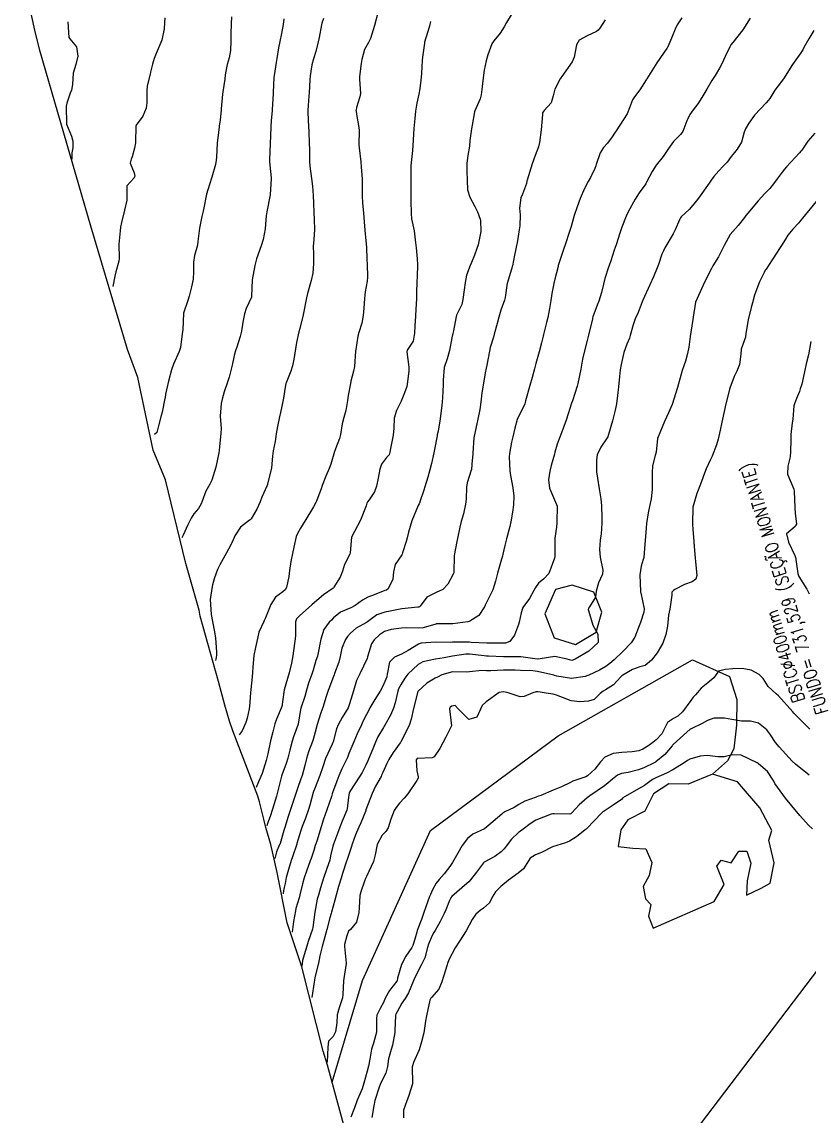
# Model space of a CAD drawing. Header units: metres. Extents: x 298520 to 308411, y 7433745 to 7450750.
# Drawn here: x 298702.6 to 298795, y 7449968.8 to 7450097.1 of the extents above; entities that cross this region are included whole.
import ezdxf

# ---------------------------------------------------------------- set-up
doc = ezdxf.new("R2010")
doc.units = ezdxf.units.M
doc.header["$LTSCALE"] = 10
doc.linetypes.add('CONTINUO', pattern=[0])
for name, color, linetype in [('Area', 45, 'Continuous'), ('Curvas de Nivel 1m', 11, 'Continuous'), ('Curvas de Nivel 5m', 15, 'Continuous'), ('Edificações', 30, 'Continuous'), ('Hidrografia', 140, 'Continuous'), ('TEXTO', 45, 'Continuous')]:
    doc.layers.add(name, color=color, linetype=linetype)
doc.styles.add('ROMANS', font='romans', dxfattribs={"height": 0.2})

msp = doc.modelspace()

# ---------------------------------------------------------------- linework, layer by layer
at = {"layer": 'Area'}
msp.add_polyline3d([(298741.36, 7449964.16, 741.36), (298738.46, 7449974.77, 744.18), (298737.98, 7449976.43, 743.93), (298735.47, 7449986.3, 752.87), (298733.75, 7449991.47, 745.66), (298732.56, 7449997.35, 746.91), (298731.82, 7450000.64, 747.77), (298731.23, 7450002.63, 748.48), (298731, 7450003.61, 748.59), (298730.5, 7450005.63, 749.26), (298730.31, 7450006.33, 749.5), (298727.36, 7450013.98, 751.45), (298726.99, 7450015.12, 751.63), (298726.44, 7450016.98, 751.86), (298725.68, 7450019.75, 752.06), (298723.52, 7450027.41, 752.6), (298723.42, 7450028.1, 752.69), (298721.84, 7450033.57, 759.98), (298719.46, 7450043.38, 754.23), (298718.02, 7450046.87, 754.57), (298716.23, 7450055.37, 755.05), (298715.02, 7450058.65, 755.29), (298710.71, 7450073.13, 755.97), (298704.74, 7450093.72, 757.17), (298704.15, 7450096.1, 756.96), (298702.63, 7450103.1, 757.17)], dxfattribs=at)
at = {"layer": 'Curvas de Nivel 1m', "flags": 128}
for points, elevation in [([(298719.4, 7450097.55), (298719.37, 7450096.94), (298719.32, 7450096.26), (298719.04, 7450094.94), (298718.36, 7450093.35), (298718.21, 7450092.96), (298718.16, 7450092.76), (298717.95, 7450092.11), (298717.71, 7450091.18), (298717.66, 7450090.96), (298717.31, 7450089.57), (298717.27, 7450088.97), (298717.29, 7450087.57), (298717.22, 7450086.97), (298716.82, 7450086.02), (298716.03, 7450084.98), (298715.98, 7450084.86), (298715.95, 7450082.98), (298715.94, 7450082.88), (298715.83, 7450082.27), (298715.55, 7450081.25), (298715.43, 7450080.99), (298715.34, 7450080.52), (298715.8, 7450079.39), (298715.86, 7450078.98), (298715.85, 7450078.92), (298715.79, 7450078.8), (298714.92, 7450077.85), (298714.94, 7450076.99), (298714.95, 7450076.19), (298714.67, 7450075), (298714.3, 7450073.57), (298714.21, 7450073), (298714.16, 7450072.56), (298714.01, 7450071.01), (298714.02, 7450069.35), (298713.98, 7450069.01), (298713.66, 7450067.77), (298713.53, 7450067.26), (298713.29, 7450066.05)], 756), ([(298733.36, 7450097.43), (298733.27, 7450096.78), (298733.08, 7450095.7), (298732.88, 7450094.78), (298732.72, 7450094.03), (298732.51, 7450092.78), (298732.44, 7450092.3), (298732.21, 7450090.79), (298732.18, 7450090.54), (298732.08, 7450088.79), (298732.08, 7450088.62), (298731.97, 7450086.79), (298731.97, 7450086.7), (298731.87, 7450085.46), (298731.82, 7450084.79), (298731.81, 7450084.74), (298731.76, 7450082.79), (298731.67, 7450080.94), (298731.66, 7450080.79), (298731.67, 7450080.65), (298731.8, 7450079.54), (298731.87, 7450078.79), (298731.88, 7450078.7), (298731.76, 7450076.79), (298731.34, 7450074.8), (298731.27, 7450074.33), (298731.16, 7450072.8), (298730.94, 7450071.57), (298730.69, 7450070.81), (298730.16, 7450069.29), (298730.02, 7450068.81), (298729.96, 7450068.53), (298729.64, 7450066.82), (298729.56, 7450064.89), (298729.54, 7450064.82), (298728.95, 7450063.49), (298728.74, 7450062.83), (298728.55, 7450061.87), (298728.37, 7450060.83), (298728.21, 7450060.19), (298727.78, 7450058.84), (298727.72, 7450058.67), (298727.54, 7450057.97), (298727.27, 7450056.84), (298726.93, 7450055.43), (298726.76, 7450054.85), (298726.36, 7450053.72), (298726.1, 7450052.86), (298725.99, 7450052.35), (298725.89, 7450050.86), (298725.98, 7450049.4), (298725.97, 7450048.86), (298725.82, 7450047.26), (298725.78, 7450046.86), (298725.73, 7450046.54), (298725.38, 7450044.87), (298724.9, 7450043.34), (298724.67, 7450042.88), (298724.19, 7450042.05), (298723.79, 7450040.89), (298723.67, 7450040.56), (298723.33, 7450040.05), (298722.81, 7450039.41), (298722.48, 7450038.9), (298722.08, 7450038.13), (298721.55, 7450036.91), (298721.45, 7450036.74), (298721.41, 7450036.67), (298721.39, 7450036.59)], 754), ([(298738.01, 7450097.46), (298737.81, 7450096.91), (298737.77, 7450096.72), (298737.5, 7450095.22), (298737.39, 7450094.73), (298737.09, 7450093.6), (298736.83, 7450092.73), (298736.65, 7450092.03), (298736.43, 7450090.73), (298736.39, 7450090.27), (298736.31, 7450088.74), (298736.3, 7450088.35), (298736.16, 7450086.74), (298736.15, 7450086.47), (298736.26, 7450084.74), (298736.28, 7450084.31), (298736.33, 7450082.74), (298736.34, 7450082.23), (298736.34, 7450080.73), (298736.4, 7450080.14), (298736.61, 7450078.73), (298736.71, 7450077.8), (298736.78, 7450076.73), (298736.83, 7450075.81), (298736.86, 7450074.73), (298736.9, 7450073.89), (298736.96, 7450072.73), (298736.88, 7450071.56), (298736.8, 7450070.73), (298736.82, 7450069.87), (298736.84, 7450068.73), (298736.76, 7450067.63), (298736.56, 7450066.74), (298736.13, 7450065.24), (298736.02, 7450064.74), (298735.6, 7450062.75), (298735.21, 7450061.12), (298735.12, 7450060.75), (298734.83, 7450059.48), (298734.71, 7450058.76), (298734.58, 7450057.72), (298734.36, 7450056.76), (298734.16, 7450056.13), (298733.61, 7450054.77), (298733.58, 7450054.69), (298733.5, 7450054.24), (298733.31, 7450052.95), (298733.27, 7450052.77), (298732.97, 7450051.27), (298732.86, 7450050.78), (298732.59, 7450049.63), (298732.45, 7450048.78), (298732.33, 7450047.87), (298732.08, 7450046.78), (298732.01, 7450046.17), (298731.92, 7450044.78), (298731.45, 7450042.89), (298731.42, 7450042.8), (298731.41, 7450042.75), (298731.36, 7450042.64), (298730.78, 7450041.36), (298730.56, 7450040.81), (298730.17, 7450039.97), (298729.52, 7450038.82), (298729.41, 7450038.72), (298729.31, 7450038.65), (298728.28, 7450037.86), (298727.6, 7450036.84), (298727.51, 7450036.62), (298727.28, 7450036.09), (298726.85, 7450035.26), (298726.62, 7450034.85), (298725.83, 7450033.44), (298725.57, 7450032.87), (298725.23, 7450031.9), (298725, 7450031.09), (298724.94, 7450030.87), (298724.71, 7450029.37), (298724.81, 7450027.62), (298725.16, 7450025.77), (298725.32, 7450024.87), (298725.45, 7450023.19), (298725.44, 7450022.87), (298725.41, 7450022.57), (298725.37, 7450022.37), (298725.32, 7450022.23)], 753), ([(298744.4, 7450098.27), (298744, 7450096.65), (298743.51, 7450095.13), (298743.27, 7450094.66), (298742.81, 7450093.82), (298742.48, 7450092.66), (298742.41, 7450092.2), (298742.23, 7450090.67), (298742.23, 7450090.36), (298742.33, 7450088.67), (298742.28, 7450088.29), (298741.89, 7450087.02), (298741.82, 7450086.74), (298741.81, 7450086.67), (298741.82, 7450086.61), (298741.88, 7450086.26), (298742.15, 7450084.67), (298742.18, 7450084.34), (298742.15, 7450082.67), (298742.17, 7450082.32), (298742.36, 7450080.66), (298742.43, 7450080.05), (298742.53, 7450078.66), (298742.55, 7450077.89), (298742.52, 7450076.66), (298742.56, 7450075.86), (298742.68, 7450074.66), (298742.76, 7450073.64), (298742.84, 7450072.66), (298742.97, 7450071.39), (298743.03, 7450070.66), (298743.1, 7450069.23), (298743.12, 7450068.66), (298743.15, 7450067.15), (298743.11, 7450066.66), (298742.88, 7450065.41), (298742.82, 7450064.66), (298742.74, 7450063.53), (298742.65, 7450062.66), (298742.51, 7450061.74), (298742.15, 7450060.66), (298742.01, 7450060.22), (298741.78, 7450058.67), (298741.76, 7450058.46), (298741.62, 7450056.68), (298741.52, 7450056.13), (298741.22, 7450054.97), (298741.16, 7450054.68), (298740.9, 7450053.27), (298740.81, 7450052.69), (298740.62, 7450051.53), (298740.4, 7450050.69), (298740.2, 7450049.94), (298740, 7450048.69), (298739.89, 7450048.23), (298739.42, 7450047.04), (298739.32, 7450046.8), (298739.28, 7450046.7), (298738.86, 7450045.24), (298738.66, 7450044.71), (298738.28, 7450043.81), (298737.85, 7450042.72), (298737.72, 7450042.35), (298737.34, 7450041.33), (298737.18, 7450040.88), (298737.11, 7450040.72), (298736.84, 7450040.24), (298735.91, 7450038.74), (298735.3, 7450037.71), (298734.95, 7450037.1), (298734.81, 7450036.75), (298734.53, 7450035.5), (298734.37, 7450034.76), (298734.18, 7450033.83), (298734.03, 7450032.76), (298733.93, 7450032.07), (298733.67, 7450030.77), (298733.5, 7450030.49), (298733.22, 7450030.26), (298732.37, 7450029.62), (298731.81, 7450028.79), (298731.18, 7450027.22), (298731.06, 7450026.92), (298731, 7450026.8), (298730.42, 7450025.54), (298730.25, 7450024.81), (298730.04, 7450023.72), (298729.85, 7450022.81), (298729.71, 7450021.42), (298729.67, 7450020.81), (298729.62, 7450020.29), (298729.48, 7450018.82), (298729.45, 7450018.44), (298729.34, 7450016.82), (298729.3, 7450016.56), (298729.04, 7450015.45), (298728.89, 7450014.96), (298728.45, 7450013.97), (298728.12, 7450013.5)], 752), ([(298771.04, 7450097.31), (298770.41, 7450096.34), (298770.23, 7450096.11), (298770, 7450095.94), (298768.91, 7450095.43), (298767.99, 7450094.94), (298767.68, 7450094.36), (298767.4, 7450092.93), (298767.18, 7450092.37), (298765.94, 7450090.65), (298765.83, 7450090.5), (298765.76, 7450090.39), (298765.13, 7450089.18), (298764.93, 7450088.4), (298764.71, 7450087.6), (298763.89, 7450086.67), (298763.76, 7450086.54), (298763.7, 7450086.41), (298763.67, 7450086.2), (298763.52, 7450084.42), (298763.33, 7450082.93), (298763.2, 7450082.42), (298762.82, 7450081.42), (298762.48, 7450080.43), (298761.89, 7450078.53), (298761.86, 7450078.44), (298761.85, 7450078.38), (298761.79, 7450078.11), (298761.35, 7450076.86), (298761.13, 7450076.45), (298760.97, 7450075.23), (298761.08, 7450074.45), (298761.02, 7450073.15), (298760.91, 7450072.45), (298760.74, 7450071.41), (298760.55, 7450070.45), (298760.41, 7450069.73), (298760.15, 7450068.46), (298760.05, 7450068.08), (298759.65, 7450066.8), (298759.57, 7450066.53), (298759.55, 7450066.46), (298759.32, 7450064.77), (298759.24, 7450064.46), (298758.81, 7450063.27), (298758.57, 7450062.47), (298758.37, 7450061.7), (298758.02, 7450060.48), (298757.92, 7450060.13), (298757.56, 7450058.91), (298757.46, 7450058.48), (298757.17, 7450056.85), (298757.09, 7450056.49), (298756.98, 7450055.95), (298756.71, 7450054.49), (298756.58, 7450053.58), (298756.47, 7450052.5), (298756.34, 7450051.63), (298756.11, 7450050.5), (298755.98, 7450049.97), (298755.67, 7450048.51), (298755.64, 7450048.3), (298755.5, 7450046.51), (298755.5, 7450046.43), (298755.39, 7450045.23), (298755.34, 7450044.56), (298755.33, 7450044.51), (298754.84, 7450043.04), (298754.77, 7450042.52), (298754.74, 7450041.12), (298754.67, 7450040.52), (298754.42, 7450039.42), (298754.15, 7450038.52), (298753.97, 7450037.86), (298753.71, 7450036.53), (298753.63, 7450036.18), (298753.33, 7450034.53), (298753.32, 7450034.47), (298753.29, 7450032.53), (298753.28, 7450032.49), (298753.24, 7450032.4), (298752.59, 7450031.17), (298752, 7450030.55), (298751.21, 7450030.18), (298750.13, 7450029.64), (298749.35, 7450028.58), (298749.27, 7450028.5), (298749.19, 7450028.48), (298749.08, 7450028.47), (298747.19, 7450028.28), (298745.8, 7450028.01), (298745.19, 7450027.89), (298744.26, 7450027.56), (298743.17, 7450026.74), (298743.05, 7450026.65), (298741.84, 7450026), (298741.15, 7450025.4), (298740.81, 7450025.02), (298740.58, 7450024.69), (298740.15, 7450023.67), (298739.95, 7450022.69), (298739.78, 7450022.03), (298739.29, 7450020.7), (298739.25, 7450020.55), (298739.09, 7450020.14), (298738.69, 7450019.09), (298738.55, 7450018.71), (298738.33, 7450017.98), (298737.94, 7450016.72), (298737.69, 7450016.07), (298737.25, 7450014.73), (298737.01, 7450013.82), (298736.8, 7450012.94), (298736.73, 7450012.73), (298736.23, 7450011.49), (298736.02, 7450010.74), (298735.82, 7450009.89), (298735.48, 7450008.74), (298735.35, 7450008.35), (298734.94, 7450007.2), (298734.82, 7450006.87), (298734.78, 7450006.75), (298734.34, 7450005.33), (298734.15, 7450004.76), (298733.83, 7450003.83), (298733.5, 7450002.76), (298733.36, 7450002.28), (298732.92, 7450000.77), (298732.91, 7450000.72), (298732.86, 7450000.63), (298732.5, 7449999.8), (298732.28, 7449999)], 749), ([(298780.02, 7450097.53), (298779.49, 7450096.74), (298779.24, 7450096.23), (298778.88, 7450095.34), (298778.42, 7450094.24), (298778.26, 7450093.95), (298777.97, 7450093.51), (298777.45, 7450092.76), (298777.1, 7450092.25), (298775.93, 7450090.4), (298775.89, 7450090.32), (298775.86, 7450090.27), (298775.1, 7450089.1), (298774.46, 7450088.28), (298774.25, 7450087.94), (298773.89, 7450086.98), (298773.6, 7450086.29), (298773.2, 7450085.63), (298772.31, 7450084.31), (298772.14, 7450084.04), (298771.85, 7450083.59), (298771.3, 7450082.86), (298770.84, 7450082.33), (298770.44, 7450081.72), (298769.99, 7450080.34), (298769.95, 7450080.2), (298769.81, 7450079.87), (298769.31, 7450078.83), (298769.05, 7450078.35), (298768.61, 7450077.52), (298768.12, 7450076.36), (298767.75, 7450075.39), (298767.4, 7450074.37), (298767.03, 7450073.07), (298766.81, 7450072.37), (298766.39, 7450071.07), (298766.15, 7450070.38), (298765.68, 7450068.97), (298765.54, 7450068.52), (298765.51, 7450068.39), (298765.13, 7450066.91), (298765.01, 7450066.4), (298764.79, 7450065.24), (298764.66, 7450064.4), (298764.52, 7450063.49), (298764.3, 7450062.4), (298764.15, 7450061.85), (298763.79, 7450060.41), (298763.75, 7450060.23), (298763.56, 7450059.46), (298763.29, 7450058.41), (298762.91, 7450057.04), (298762.75, 7450056.42), (298762.48, 7450055.39), (298762.18, 7450054.43), (298761.71, 7450052.66), (298761.66, 7450052.44), (298761.62, 7450052.3), (298761.48, 7450052.01), (298760.94, 7450050.97), (298760.72, 7450050.45), (298760.44, 7450049.46), (298760.19, 7450048.45), (298760.06, 7450047.81), (298759.81, 7450046.46), (298759.78, 7450046.07), (298759.87, 7450044.46), (298759.95, 7450043.88), (298760.2, 7450042.45), (298760.32, 7450041.48), (298760.3, 7450040.45), (298760.17, 7450039.61), (298759.97, 7450038.45), (298759.86, 7450037.91), (298759.48, 7450036.46), (298759.44, 7450036.31), (298759.28, 7450035.69), (298759.04, 7450034.69), (298759, 7450034.46), (298758.89, 7450034.1), (298758.39, 7450032.47), (298758.19, 7450031.52), (298757.86, 7450030.48), (298757.2, 7450029.18), (298756.98, 7450028.71), (298756.9, 7450028.49), (298756.21, 7450027.47), (298755.18, 7450026.81), (298754.94, 7450026.75), (298753.17, 7450026.53), (298751.23, 7450026.5), (298751.17, 7450026.49), (298749.68, 7450026.06), (298749.16, 7450026.02), (298747.72, 7450026.05), (298747.16, 7450026), (298745.93, 7450025.85), (298745.16, 7450025.63), (298744.57, 7450025.21), (298743.95, 7450024.64), (298743.63, 7450024.15), (298743.18, 7450022.65), (298743.17, 7450022.6), (298743.12, 7450022.45), (298742.25, 7450020.66), (298741.89, 7450019.87), (298741.51, 7450018.67), (298741.06, 7450017.14), (298740.94, 7450016.8), (298740.88, 7450016.68), (298740.2, 7450015.53), (298739.72, 7450014.69), (298739.52, 7450014.19), (298739.13, 7450012.7), (298739.1, 7450012.6), (298739, 7450012.39), (298738.25, 7450010.71), (298737.92, 7450009.76), (298737.59, 7450008.72), (298736.94, 7450007.13), (298736.82, 7450006.85), (298736.78, 7450006.73), (298736.4, 7450005.26), (298736.24, 7450004.74), (298735.89, 7450003.75), (298735.5, 7450002.74), (298735.34, 7450002.28), (298734.89, 7450000.75), (298734.88, 7450000.73), (298734.86, 7450000.67), (298734.38, 7449999.22), (298734.21, 7449998.76), (298733.88, 7449997.71), (298733.64, 7449996.76), (298733.49, 7449996.08), (298733.37, 7449995.61), (298733.3, 7449995.24), (298733.26, 7449994.88)], 748), ([(298788.02, 7450097.49), (298787.16, 7450096.13), (298785.99, 7450094.66), (298785.77, 7450094.37), (298785.65, 7450094.15), (298785.12, 7450093), (298784.72, 7450092.16), (298784.46, 7450091.65), (298783.94, 7450090.79), (298783.55, 7450090.18), (298782.94, 7450089.17), (298782.37, 7450088.19), (298781.9, 7450087.47), (298781.34, 7450086.75), (298780.98, 7450086.21), (298780.61, 7450085.47), (298780.13, 7450084.22), (298780.03, 7450084.05), (298779.86, 7450083.88), (298779.04, 7450083.04), (298778.47, 7450082.23), (298777.82, 7450081.29), (298777.02, 7450080.26), (298776.53, 7450079.54), (298775.89, 7450078.27), (298775.86, 7450078.2), (298775.79, 7450078.08), (298775.03, 7450077.03), (298774.57, 7450076.28), (298773.75, 7450074.79), (298773.5, 7450074.29), (298773, 7450073.02), (298772.76, 7450072.3), (298772.31, 7450070.92), (298772.09, 7450070.31), (298771.68, 7450069.08), (298771.49, 7450068.5), (298771.43, 7450068.32), (298770.98, 7450067), (298770.82, 7450066.33), (298770.61, 7450065.36), (298770.28, 7450064.33), (298770.1, 7450063.85), (298769.59, 7450062.48), (298769.55, 7450062.34), (298769.53, 7450062.28), (298769.09, 7450060.35), (298768.93, 7450059.72), (298768.56, 7450058.35), (298768.38, 7450057.52), (298768.19, 7450056.36), (298767.84, 7450054.7), (298767.76, 7450054.37), (298767.49, 7450053.5), (298767.2, 7450052.66), (298767.1, 7450052.37), (298766.7, 7450051.14), (298766.45, 7450050.38), (298766.18, 7450049.65), (298765.7, 7450048.39), (298765.63, 7450048.19), (298765.42, 7450047.57), (298765.15, 7450046.65), (298765.08, 7450046.39), (298764.71, 7450045.07), (298764.53, 7450044.4), (298764.38, 7450043.39), (298764.52, 7450042.4), (298765.33, 7450040.49), (298765.38, 7450040.39), (298765.39, 7450040.33), (298765.37, 7450038.39), (298765.36, 7450038.34), (298765.31, 7450037.86), (298765.14, 7450036.54), (298765.13, 7450036.39), (298765.13, 7450034.52), (298765.12, 7450034.39), (298765.08, 7450034.21), (298764.44, 7450032.4), (298763.85, 7450031.8), (298763.23, 7450031.27), (298762.85, 7450030.79), (298762.67, 7450030.43), (298762.16, 7450029.47), (298761.38, 7450028.44), (298761.32, 7450028.32), (298761.19, 7450027.79), (298760.93, 7450026.69), (298760.86, 7450026.44), (298760.42, 7450025.18), (298759.85, 7450024.45), (298759.35, 7450024.25), (298759.14, 7450024.23), (298758.9, 7450024.23), (298757.14, 7450024.24), (298755.31, 7450024.34), (298755.14, 7450024.35), (298753.31, 7450024.36), (298753.14, 7450024.35), (298752.95, 7450024.34), (298751.14, 7450024.38), (298749.46, 7450024.26), (298749.14, 7450024.14), (298747.92, 7450023.38), (298747.13, 7450022.94), (298746.89, 7450022.84), (298746.32, 7450022.62), (298745.73, 7450022.01), (298745.48, 7450020.63), (298745.41, 7450020.31), (298745.09, 7450019.49), (298744.81, 7450018.9), (298744.64, 7450018.63), (298744.04, 7450017.66), (298743.45, 7450016.65), (298743.3, 7450016.4), (298743.04, 7450015.9), (298742.63, 7450015.05), (298742.44, 7450014.66), (298741.94, 7450013.6), (298741.54, 7450012.67), (298740.99, 7450011.33), (298740.8, 7450010.86), (298740.72, 7450010.68), (298740.14, 7450009.52), (298739.8, 7450008.69), (298739.56, 7450008.08), (298739.06, 7450006.7), (298739.03, 7450006.6), (298738.93, 7450006.29), (298738.39, 7450004.71), (298738.01, 7450003.6), (298737.71, 7450002.72), (298737.2, 7450001.05), (298737.1, 7450000.73), (298737.04, 7450000.54), (298736.85, 7449999.94), (298736.55, 7449999.02), (298736.45, 7449998.73), (298736.02, 7449997.54), (298735.73, 7449996.74), (298735.53, 7449996.02), (298735.23, 7449994.75), (298735.14, 7449994.39), (298734.77, 7449993.14), (298734.7, 7449992.88), (298734.47, 7449991.61), (298734.33, 7449990.37)], 747), ([(298708, 7450097.08), (298708.15, 7450095.24), (298708.24, 7450095.08), (298709.04, 7450094.13), (298709.2, 7450093.06), (298708.94, 7450092.07), (298708.65, 7450091.07), (298708.57, 7450089.72), (298708.43, 7450089.07), (298708.28, 7450088.71), (298707.89, 7450087.53), (298707.83, 7450087.18), (298707.86, 7450085.08), (298708.46, 7450083.68), (298708.62, 7450083.07), (298708.61, 7450082.29), (298708.5, 7450081.73), (298708.5, 7450080.99)], 757), ([(298750.54, 7450097.11), (298750.42, 7450096.57), (298749.99, 7450095.2), (298749.85, 7450094.71), (298749.83, 7450094.58), (298749.6, 7450092.95), (298749.56, 7450092.58), (298749.5, 7450091.02), (298749.47, 7450090.58), (298749.28, 7450089.22), (298749.18, 7450088.59), (298748.96, 7450087.53), (298748.78, 7450086.59), (298748.7, 7450085.76), (298748.61, 7450084.59), (298748.54, 7450083.91), (298748.47, 7450082.59), (298748.43, 7450081.99), (298748.27, 7450080.6), (298748.23, 7450080.17), (298748.24, 7450078.6), (298748.24, 7450078.14), (298748.26, 7450076.6), (298748.26, 7450076.09), (298748.27, 7450074.59), (298748.34, 7450073.99), (298748.62, 7450072.59), (298748.77, 7450071.53), (298748.86, 7450070.59), (298748.98, 7450069.29), (298749.02, 7450068.59), (298749, 7450067.24), (298748.96, 7450066.59), (298748.92, 7450065.3), (298748.9, 7450064.59), (298748.82, 7450063.38), (298748.78, 7450062.59), (298748.71, 7450061.46), (298748.66, 7450060.59), (298748.5, 7450059.66), (298747.8, 7450058.6), (298747.76, 7450058.39), (298747.99, 7450056.6), (298748, 7450056.12), (298747.83, 7450054.6), (298747.77, 7450054.33), (298747.49, 7450053.59), (298747.11, 7450052.61), (298746.57, 7450051.51), (298746.27, 7450050.62), (298746.26, 7450049.44), (298746.19, 7450048.62), (298745.86, 7450047.07), (298745.79, 7450046.62), (298745.69, 7450046.34), (298745.4, 7450045.99), (298744.81, 7450045.22), (298744.59, 7450044.64), (298744.41, 7450043.6), (298744.23, 7450042.64), (298744, 7450042), (298743.34, 7450041.06), (298743.17, 7450040.82), (298743.1, 7450040.65), (298743, 7450040.33), (298742.35, 7450038.66), (298741.29, 7450036.68), (298741.13, 7450034.82), (298741.08, 7450034.68), (298740.47, 7450033.47), (298740.22, 7450032.69), (298739.94, 7450031.99), (298739.22, 7450030.8), (298739.19, 7450030.74), (298739.14, 7450030.7), (298738, 7450029.92), (298737.2, 7450029.25), (298736.93, 7450029), (298736.64, 7450028.73), (298735.18, 7450027.45), (298734.83, 7450027.1), (298734.71, 7450026.75), (298734.72, 7450025.19), (298734.69, 7450024.75), (298734.61, 7450024.22), (298734.39, 7450022.76), (298734.25, 7450021.89), (298733.97, 7450020.76), (298733.77, 7450020.09), (298733.39, 7450018.77), (298733.34, 7450018.5), (298733.1, 7450016.77), (298733.09, 7450016.73), (298733.05, 7450016.63), (298732.48, 7450015.33), (298732.31, 7450014.78), (298732.07, 7450013.84), (298731.8, 7450012.79), (298731.47, 7450011.27), (298731.35, 7450010.79), (298731.27, 7450010.51), (298730.96, 7450009.46), (298730.79, 7450008.97), (298730.36, 7450007.98), (298730.09, 7450007.34)], 751), ([(298795.5, 7450096.04), (298794.93, 7450095.09), (298794.35, 7450094.05), (298794.21, 7450093.81), (298793.97, 7450093.46), (298793, 7450092.06), (298791.94, 7450090.38), (298791.81, 7450090.2), (298791.71, 7450090.08), (298790.93, 7450089.08), (298790.35, 7450088.1), (298790.15, 7450087.85), (298789.9, 7450087.6), (298788.56, 7450086.12), (298787.87, 7450085.19), (298787.48, 7450084.52), (298787.35, 7450084.14), (298787.01, 7450082.97), (298786.52, 7450082.14), (298786.21, 7450081.77), (298785.82, 7450081.28), (298785.33, 7450080.64), (298784.87, 7450080.16), (298784.35, 7450079.62), (298783.79, 7450078.93), (298783.47, 7450078.5), (298783.22, 7450078.18), (298781.98, 7450076.41), (298781.83, 7450076.2), (298781.76, 7450076.11), (298780.87, 7450075.09), (298779.94, 7450074.22), (298779.85, 7450074.11), (298779.74, 7450073.88), (298779.23, 7450072.71), (298778.99, 7450072.23), (298778.04, 7450070.58), (298777.86, 7450070.25), (298777.69, 7450069.85), (298777.28, 7450068.65), (298777.14, 7450068.26), (298776.72, 7450067.2), (298776.28, 7450066.26), (298776.08, 7450065.83), (298775.63, 7450064.88), (298775.45, 7450064.45), (298775.39, 7450064.27), (298774.89, 7450062.99), (298774.57, 7450062.28), (298774.3, 7450061.57), (298773.97, 7450060.29), (298773.87, 7450059.99), (298773.56, 7450059.3), (298773.21, 7450058.3), (298772.91, 7450056.92), (298772.81, 7450056.3), (298772.71, 7450055.5), (298772.58, 7450054.3), (298772.47, 7450053.28), (298772.35, 7450052.31), (298772.21, 7450051.57), (298771.88, 7450050.31), (298771.44, 7450048.72), (298771.34, 7450048.42), (298771.28, 7450048.32), (298770.53, 7450047.22), (298770.1, 7450046.33), (298770, 7450045.73), (298770.03, 7450044.33), (298770.12, 7450043.59), (298770.33, 7450042.33), (298770.52, 7450041.15), (298770.61, 7450040.33), (298770.65, 7450038.99), (298770.64, 7450038.33), (298770.55, 7450037.08), (298770.45, 7450036.33), (298770.37, 7450035.23), (298770.46, 7450034.33), (298770.75, 7450032.82), (298770.71, 7450032.33), (298770.24, 7450031.32), (298769.99, 7450030.33), (298769.91, 7450029.63), (298769.19, 7450028.51), (298769.06, 7450028.34), (298769.05, 7450028.2), (298769.19, 7450027.7), (298769.6, 7450026.34), (298770.17, 7450025.32), (298770.21, 7450024.33), (298769.13, 7450023.29), (298767.53, 7450022.36), (298767.25, 7450022.24), (298767.12, 7450022.23), (298766.58, 7450022.38), (298765.13, 7450022.68), (298763.41, 7450022.42), (298763.17, 7450022.37), (298763.12, 7450022.37), (298762.79, 7450022.42), (298761.13, 7450022.65), (298760.91, 7450022.66), (298759.12, 7450022.66), (298757.37, 7450022.74), (298757.13, 7450022.74), (298756.85, 7450022.77), (298755.13, 7450022.96), (298754.69, 7450022.95), (298753.12, 7450022.72), (298752.14, 7450022.54), (298751.12, 7450022.37), (298749.65, 7450022.05), (298749.11, 7450021.76), (298747.9, 7450020.6), (298747.54, 7450020.16), (298747.09, 7450019.44), (298746.81, 7450018.88), (298746.72, 7450018.61), (298746.41, 7450017.27), (298746.21, 7450016.62), (298745.86, 7450015.8), (298745.2, 7450014.63), (298745.13, 7450014.52), (298745.02, 7450014.35), (298744.38, 7450013.27), (298744.09, 7450012.64), (298743.77, 7450011.86), (298743.28, 7450010.65), (298743.19, 7450010.44), (298742.97, 7450009.96), (298742.53, 7450009.09), (298742.28, 7450008.66), (298741.09, 7450006.84), (298741.02, 7450006.68), (298740.93, 7450006.2), (298740.76, 7450004.84), (298740.72, 7450004.68), (298740.2, 7450003.38), (298739.93, 7450002.69), (298739.63, 7450001.93), (298739.17, 7450000.7), (298739.1, 7450000.46), (298738.84, 7449999.3), (298738.73, 7449998.81), (298738.7, 7449998.7), (298738.63, 7449998.5), (298738.02, 7449996.71), (298737.66, 7449995.58), (298737.4, 7449994.72), (298737.27, 7449994.23), (298737, 7449992.73), (298736.74, 7449990.91), (298736.72, 7449990.75), (298736.72, 7449990.73), (298736.2, 7449989.26), (298736.04, 7449988.74), (298735.72, 7449987.73), (298735.55, 7449987.04), (298735.46, 7449986.4)], 746), ([(298795.76, 7450076.03), (298794.18, 7450074.05), (298793.99, 7450073.81), (298793.73, 7450073.52), (298793.03, 7450072.76), (298792.47, 7450072.07), (298792.17, 7450071.62), (298791.7, 7450070.85), (298791.41, 7450070.37), (298791.22, 7450070.08), (298790.62, 7450069.16), (298789.9, 7450068.1), (298789.81, 7450067.96), (298789.67, 7450067.68), (298789.15, 7450066.61), (298788.93, 7450066.11), (298788.56, 7450065.04), (298788.3, 7450064.12), (298788.15, 7450063.58), (298787.8, 7450062.13), (298787.58, 7450060.78), (298787.5, 7450060.2), (298787.48, 7450060.13), (298787, 7450058.69), (298786.93, 7450058.14), (298786.78, 7450056.9), (298786.47, 7450056.14), (298786.15, 7450055.51), (298785.65, 7450054.15), (298785.62, 7450054.03), (298785.49, 7450053.52), (298785.16, 7450052.15), (298785.06, 7450051.75), (298784.72, 7450050.16), (298784.51, 7450049.23), (298784.27, 7450048.17), (298784.11, 7450047.49), (298783.59, 7450046.18), (298783.4, 7450045.79), (298782.89, 7450044.69), (298782.7, 7450044.19), (298782.35, 7450043.21), (298781.93, 7450042.19), (298781.77, 7450041.78), (298781.33, 7450040.2), (298781.26, 7450038.26), (298781.26, 7450038.2), (298781.3, 7450037.58), (298781.43, 7450036.2), (298781.45, 7450036.03), (298781.59, 7450034.2), (298781.63, 7450033.83), (298781.8, 7450032.19), (298781.68, 7450031.75), (298781.23, 7450031.43), (298780.32, 7450031.12), (298779.22, 7450030.54), (298779.03, 7450030.41), (298778.87, 7450030.23), (298778.86, 7450029.87), (298778.61, 7450028.23), (298778.48, 7450027.53), (298778.33, 7450026.24), (298778.15, 7450025.25), (298777.8, 7450024.24), (298777.13, 7450023.12), (298776.48, 7450022.26), (298775.74, 7450021.64), (298775.11, 7450021.48), (298774.24, 7450021.15), (298773.1, 7450020.5), (298772.98, 7450020.42), (298772.87, 7450020.3), (298772.03, 7450019.36), (298771.08, 7450018.78), (298770.78, 7450018.62), (298770.44, 7450018.33), (298769.76, 7450017.64), (298769.06, 7450017.43), (298768.07, 7450017.37), (298767.06, 7450017.49), (298765.31, 7450018.15), (298765.07, 7450018.23), (298764.94, 7450018.26), (298764.13, 7450018.4), (298763.19, 7450018.53), (298763.07, 7450018.55), (298762.94, 7450018.55), (298762.55, 7450018.43), (298761.52, 7450017.99), (298761.07, 7450017.95), (298759.56, 7450018.46), (298759.07, 7450018.55), (298758.6, 7450018.47), (298757.06, 7450017.36), (298756.6, 7450016.95), (298756.41, 7450016.5), (298755.98, 7450015.56), (298755.03, 7450015.28), (298753.81, 7450016.53), (298753.46, 7450016.94), (298753.06, 7450016.88), (298752.85, 7450016.74), (298752.79, 7450016.54), (298753.02, 7450014.54), (298752.33, 7450013.22), (298751.99, 7450012.55), (298751.64, 7450011.91), (298750.99, 7450010.92), (298750.73, 7450010.82), (298748.98, 7450010.74), (298748.87, 7450010.58), (298748.96, 7450009.27), (298749.12, 7450008.58), (298749.11, 7450008.42), (298748.95, 7450008.16), (298747.9, 7450006.6), (298747.46, 7450006.07), (298746.92, 7450005.48), (298746.53, 7450004.99), (298746.29, 7450004.62), (298745.88, 7450003.63), (298745.6, 7450002.62), (298745.33, 7450002.18), (298744.87, 7450001.75), (298744.29, 7450000.64), (298744.06, 7449999.42), (298743.85, 7449998.64), (298743.04, 7449996.88), (298742.93, 7449996.66), (298742.81, 7449996.35), (298742.37, 7449995.09), (298742.27, 7449994.67), (298742.19, 7449993.24), (298742.16, 7449992.67), (298741.86, 7449991.56), (298741.17, 7449990.68), (298740.95, 7449990.47), (298740.73, 7449989.93), (298740.48, 7449988.91), (298740.46, 7449988.68), (298740.65, 7449986.72), (298740.65, 7449986.68), (298740.39, 7449984.96), (298740.35, 7449984.68), (298740.28, 7449983.06), (298740.23, 7449982.68), (298739.82, 7449981.5), (298739.59, 7449980.69), (298739.55, 7449979.76), (298739.4, 7449978.69), (298739.14, 7449978.15), (298738.59, 7449977.61), (298738.5, 7449976.91), (298738.44, 7449975.15)], 744), ([(298795.14, 7450059.61), (298794.87, 7450058.04), (298794.59, 7450056.99), (298794.41, 7450056.05), (298794.08, 7450054.62), (298793.9, 7450054.05), (298793.81, 7450053.75), (298793.49, 7450052.92), (298793.23, 7450052.31), (298793.17, 7450052.06), (298793.03, 7450050.49), (298792.98, 7450050.06), (298792.81, 7450048.7), (298792.79, 7450048.07), (298792.78, 7450046.7), (298792.72, 7450046.07), (298792.47, 7450044.99), (298792.42, 7450044.07), (298793.15, 7450042.28), (298793.21, 7450042.06), (298793.26, 7450040.13), (298793.26, 7450040.06), (298793.33, 7450039.48), (298793.46, 7450038.2), (298793.39, 7450038.06), (298793.36, 7450038.01), (298793.31, 7450037.91), (298792.29, 7450037.08), (298792.54, 7450036.07), (298793.27, 7450034.54), (298793.38, 7450034.18), (298793.4, 7450034.06), (298793.62, 7450032.43), (298793.76, 7450032.05), (298794.7, 7450030.56), (298794.97, 7450030.03)], 743), ([(298795.02, 7450014.17), (298793.17, 7450016.06), (298793.05, 7450016.19), (298791.38, 7450018.08), (298791.08, 7450018.31), (298790.16, 7450019.17), (298789.55, 7450020.1), (298789.1, 7450020.59), (298788.15, 7450021.08), (298787.11, 7450021.29), (298786, 7450021.25), (298785.11, 7450021.15), (298784.32, 7450020.95), (298783.76, 7450020.17), (298783.09, 7450019.59), (298782.29, 7450018.98), (298781.62, 7450018.19), (298781.36, 7450017.91), (298781.07, 7450017.53), (298780.12, 7450016.21), (298779.57, 7450015.7), (298779.04, 7450015.42), (298778.33, 7450014.94), (298777.98, 7450014.24), (298777.66, 7450013.6), (298777.01, 7450012.9), (298776.64, 7450012.62), (298776.14, 7450012.26), (298775.45, 7450011.81), (298774.99, 7450011.62), (298774.21, 7450011.5), (298772.99, 7450011.42), (298771.99, 7450011.31), (298770.99, 7450010.88), (298770.48, 7450010.33), (298769.83, 7450009.48), (298768.96, 7450008.68), (298768.75, 7450008.56), (298768.08, 7450008.36), (298767.26, 7450008.06), (298766.95, 7450007.91), (298765.91, 7450007.41), (298764.94, 7450007.03), (298763.49, 7450006.41), (298763.09, 7450006.26), (298762.93, 7450006.21), (298761.62, 7450005.74), (298760.92, 7450005.34), (298760.36, 7450005), (298759.28, 7450004.46), (298759.04, 7450004.32), (298758.9, 7450004.22), (298756.88, 7450002.49), (298755.52, 7450001.86), (298754.87, 7450001.35), (298754.25, 7450000.52), (298753.74, 7449999.64), (298753.14, 7449998.54), (298752.83, 7449998.06), (298752.15, 7449997.22), (298751.55, 7449996.55), (298751.23, 7449996.13), (298750.8, 7449995.34), (298750.55, 7449994.8), (298750.45, 7449994.56), (298749.99, 7449993.35), (298749.74, 7449992.57), (298749.49, 7449991.84), (298748.99, 7449990.58), (298748.93, 7449990.39), (298748.73, 7449989.56), (298748.49, 7449988.81), (298748.37, 7449988.59), (298747.67, 7449987.57), (298747.13, 7449986.6), (298746.68, 7449984.97), (298746.63, 7449984.66), (298746.6, 7449984.61), (298745.75, 7449983.53), (298745.25, 7449982.62), (298745.06, 7449982.21), (298744.63, 7449981.42), (298744.26, 7449980.64), (298744.23, 7449980.25), (298744.2, 7449978.64), (298743.86, 7449977.37), (298743.64, 7449976.64), (298743.42, 7449975.5), (298743.26, 7449974.65), (298743.12, 7449974.08), (298742.73, 7449972.66), (298742.52, 7449972), (298742.12, 7449971.05), (298741.96, 7449970.67), (298741.63, 7449969.8), (298741.19, 7449968.67)], 743), ([(298794.96, 7450008.79), (298793.37, 7450010.06), (298792.98, 7450010.42), (298791.45, 7450012.08), (298791.01, 7450012.62), (298790.43, 7450013.5), (298790, 7450014.1), (298789.03, 7450014.87), (298788.06, 7450015.1), (298787.04, 7450015.09), (298785.89, 7450015.29), (298785.04, 7450015.47), (298783.77, 7450015.44), (298783.04, 7450015.17), (298782.4, 7450014.82), (298781.1, 7450014.2), (298781.05, 7450014.17), (298781.02, 7450014.15), (298780.61, 7450013.8), (298779, 7450012.37), (298778.94, 7450012.3), (298778.9, 7450012.23), (298778.03, 7450011.19), (298776.97, 7450010.32), (298776.93, 7450010.3), (298776.84, 7450010.25), (298775.58, 7450009.65), (298774.96, 7450009.39), (298773.75, 7450009.08), (298772.96, 7450008.96), (298772.49, 7450008.78), (298771.91, 7450008.31), (298771.4, 7450007.86), (298770.94, 7450007.51), (298769.24, 7450006.35), (298769.06, 7450006.22), (298768.93, 7450006.12), (298768, 7450005.28), (298767.14, 7450004.37), (298767.02, 7450004.25), (298766.9, 7450004.19), (298765.04, 7450004.25), (298764.9, 7450004.24), (298764.69, 7450004.19), (298762.89, 7450003.5), (298762.25, 7450003.06), (298761.41, 7450002.43), (298761.1, 7450002.22), (298760.88, 7450002.04), (298760.05, 7450001.27), (298759.43, 7450000.45), (298759.19, 7450000.12), (298758.85, 7449999.78), (298758.09, 7449999.23), (298756.83, 7449998.56), (298756.79, 7449998.53), (298756.75, 7449998.49), (298755.93, 7449997.39), (298755.24, 7449996.51), (298755.04, 7449996.28), (298754.81, 7449996.08), (298753.07, 7449994.54), (298752.94, 7449994.39), (298752.79, 7449994.09), (298752.34, 7449992.97), (298752.16, 7449992.55), (298751.69, 7449991.62), (298751.08, 7449990.56), (298750.95, 7449990.35), (298750.73, 7449989.97), (298750.3, 7449988.98), (298750.2, 7449988.57), (298749.89, 7449987.38), (298749.5, 7449986.57), (298748.68, 7449984.99), (298748.53, 7449984.59), (298747.98, 7449983.27), (298747.57, 7449982.6), (298747.2, 7449982.04), (298746.63, 7449981.03), (298746.49, 7449980.75), (298746.45, 7449980.61), (298746.36, 7449978.86), (298746.35, 7449978.61), (298746.08, 7449977.11), (298745.94, 7449976.62), (298745.64, 7449975.54), (298745.5, 7449974.62), (298745.31, 7449973.85), (298744.7, 7449972.63), (298744.64, 7449972.51), (298744.52, 7449972.2), (298744.03, 7449970.64), (298743.89, 7449970.03), (298743.65, 7449968.64)], 742), ([(298795.34, 7450002.49), (298794.89, 7450002.93), (298793.85, 7450004.05), (298792.92, 7450005.17), (298792.2, 7450006.07), (298790.95, 7450007.79), (298790.85, 7450007.98), (298790.81, 7450008.08), (298790.08, 7450009.21), (298789.03, 7450010.11), (298788.97, 7450010.15), (298788.86, 7450010.22), (298786.99, 7450011.1), (298785.98, 7450011.14), (298784.98, 7450010.93), (298784.23, 7450010.91), (298782.99, 7450011.07), (298782.16, 7450011.01), (298780.98, 7450010.63), (298780.7, 7450010.48), (298780.29, 7450010.21), (298778.96, 7450009.38), (298778.21, 7450008.99), (298776.96, 7450008.46), (298776.81, 7450008.4), (298776.6, 7450008.25), (298775.65, 7450007.56), (298774.94, 7450007.18), (298773.38, 7450006.29), (298773.12, 7450006.1), (298772.93, 7450005.93), (298771.99, 7450005.24), (298770.91, 7450004.57), (298770.76, 7450004.47), (298770.59, 7450004.32), (298768.88, 7450002.54), (298768.79, 7450002.44), (298768.69, 7450002.35), (298767.69, 7450001.54), (298766.87, 7450001.02), (298766.4, 7450000.85), (298764.86, 7450000.39), (298763.55, 7449999.71), (298762.85, 7449999.44), (298762.24, 7449999.03), (298761.85, 7449998.43), (298761.46, 7449997.8), (298760.82, 7449997.27), (298759.68, 7449996.46), (298758.81, 7449995.74), (298758.17, 7449995.1), (298757.8, 7449994.48), (298757.46, 7449993.81), (298756.77, 7449993.17), (298756.36, 7449992.9), (298755.88, 7449992.5), (298755.42, 7449991.84), (298754.74, 7449990.51), (298753.94, 7449989.31), (298753.43, 7449988.53), (298752.7, 7449987.12), (298752.54, 7449986.7), (298752.49, 7449986.54), (298752.06, 7449985.16), (298751.87, 7449984.55), (298751.51, 7449983.7), (298750.65, 7449982.73), (298750.58, 7449982.63), (298750.55, 7449982.56), (298750.49, 7449982.41), (298750.07, 7449980.57), (298749.98, 7449979.93), (298749.76, 7449978.57), (298749.51, 7449977.5), (298749.21, 7449976.58), (298748.56, 7449975.1), (298748.43, 7449974.72), (298748.41, 7449974.59), (298748.44, 7449972.67), (298748.44, 7449972.59), (298747.98, 7449971.12), (298747.77, 7449970.6), (298747.4, 7449969.51), (298747.37, 7449968.6)], 741)]:
    msp.add_lwpolyline(points, dxfattribs=dict(at, elevation=elevation))
at = {"layer": 'Curvas de Nivel 5m', "flags": 128}
for points, elevation in [([(298727.2, 7450097.66), (298727.16, 7450096.85), (298727.15, 7450095.69), (298727.15, 7450094.85), (298727.09, 7450093.72), (298726.92, 7450092.85), (298726.72, 7450092.08), (298726.48, 7450090.85), (298726.41, 7450090.37), (298726.18, 7450088.86), (298726.16, 7450088.61), (298726.01, 7450086.86), (298726, 7450086.74), (298725.87, 7450085.57), (298725.78, 7450084.86), (298725.77, 7450084.77), (298725.52, 7450082.86), (298725.45, 7450081.23), (298725.42, 7450080.87), (298725.32, 7450080.37), (298724.92, 7450078.87), (298724.65, 7450078), (298724.27, 7450076.88), (298723.94, 7450075.08), (298723.9, 7450074.89), (298723.74, 7450074.26), (298723.45, 7450072.89), (298723.28, 7450071.31), (298723.21, 7450070.89), (298722.88, 7450069.7), (298722.77, 7450068.9), (298722.77, 7450067.79), (298722.7, 7450066.9), (298722.53, 7450066.01), (298722.24, 7450064.9), (298722.09, 7450064.43), (298721.6, 7450062.91), (298721.49, 7450060.99), (298721.49, 7450060.91), (298721.48, 7450060.82), (298721.22, 7450058.91), (298721.07, 7450058.44), (298720.41, 7450056.93), (298720.18, 7450056.28), (298719.81, 7450054.94), (298719.49, 7450053.43), (298719.42, 7450053.01), (298719.4, 7450052.94), (298719.07, 7450051.33), (298718.97, 7450050.94), (298718.66, 7450049.73), (298718.44, 7450048.93), (298718.17, 7450048.7)], 755), ([(298760.02, 7450097.9), (298759.48, 7450096.99), (298759.19, 7450096.47), (298758.72, 7450095.74), (298757.99, 7450094.83), (298757.76, 7450094.48), (298757.26, 7450093.2), (298757.08, 7450092.49), (298756.86, 7450091.41), (298756.71, 7450090.5), (298756.57, 7450089.15), (298756.49, 7450088.5), (298756.37, 7450088.04), (298755.89, 7450086.98), (298755.74, 7450086.66), (298755.69, 7450086.51), (298755.42, 7450084.96), (298755.35, 7450084.52), (298755.18, 7450083.18), (298755.12, 7450082.52), (298754.94, 7450081.4), (298754.81, 7450080.52), (298754.81, 7450079.52), (298754.83, 7450078.52), (298754.89, 7450077.4), (298755.17, 7450076.52), (298755.75, 7450075.42), (298756.06, 7450074.82), (298756.19, 7450074.5), (298756.4, 7450073.84), (298756.46, 7450072.5), (298756.14, 7450070.95), (298755.98, 7450070.51), (298755.69, 7450069.73), (298755.34, 7450068.85), (298755.19, 7450068.51), (298754.78, 7450067.4), (298754.61, 7450066.52), (298754.51, 7450065.65), (298754.36, 7450064.52), (298754.21, 7450063.93), (298753.6, 7450062.68), (298753.55, 7450062.53), (298753.24, 7450060.87), (298753.17, 7450060.54), (298753.06, 7450060.03), (298752.77, 7450058.54), (298752.5, 7450057.58), (298752.17, 7450056.55), (298752.04, 7450055.08), (298752.02, 7450054.55), (298751.94, 7450053), (298751.91, 7450052.55), (298751.87, 7450052.16), (298751.68, 7450050.56), (298751.44, 7450049.1), (298751.34, 7450048.65), (298751.32, 7450048.56), (298751.02, 7450046.96), (298750.94, 7450046.56), (298750.65, 7450045.31), (298750.47, 7450044.57), (298750.24, 7450043.7), (298749.9, 7450042.57), (298749.77, 7450042.17), (298749.34, 7450040.93), (298749.25, 7450040.67), (298749.21, 7450040.58), (298749.12, 7450040.37), (298748.36, 7450038.59), (298747.95, 7450037.25), (298747.81, 7450036.6), (298747.71, 7450036.18), (298747.27, 7450034.83), (298747.21, 7450034.67), (298747.17, 7450034.61), (298746.39, 7450033.48), (298746.22, 7450032.62), (298746.12, 7450031.73), (298745.6, 7450030.63), (298745.37, 7450030.47), (298745.21, 7450030.41), (298743.93, 7450029.93), (298743.21, 7450029.63), (298742.58, 7450029.29), (298741.72, 7450028.67), (298741.19, 7450028.4), (298740.01, 7450027.87), (298739.18, 7450027.21), (298738.93, 7450026.95), (298738.67, 7450026.71), (298738.04, 7450025.83), (298737.69, 7450024.71), (298737.32, 7450022.93), (298737.28, 7450022.73), (298737.12, 7450022.2), (298736.77, 7450021.07), (298736.67, 7450020.73), (298736.25, 7450019.57), (298735.99, 7450018.74), (298735.8, 7450018.01), (298735.39, 7450016.75), (298735.32, 7450016.48), (298735.02, 7450014.75), (298734.48, 7450013.28), (298734.33, 7450012.76), (298734.05, 7450011.7), (298733.81, 7450010.76), (298733.61, 7450010.13), (298733.1, 7450008.77), (298733.06, 7450008.66), (298732.95, 7450008.18), (298732.6, 7450006.77), (298732.49, 7450006.33), (298732.02, 7450004.78), (298731.76, 7450003.93), (298731.57, 7450003.43), (298731.45, 7450003.11), (298731.37, 7450002.84)], 750), ([(298795.62, 7450084.03), (298794.82, 7450083.07), (298794.09, 7450082.05), (298793.98, 7450081.9), (298793.83, 7450081.73), (298792.31, 7450080.07), (298792.08, 7450079.81), (298791.8, 7450079.46), (298791.2, 7450078.67), (298790.77, 7450078.09), (298790.33, 7450077.54), (298789.77, 7450076.95), (298788.99, 7450076.11), (298787.75, 7450074.66), (298787.52, 7450074.36), (298787.36, 7450074.13), (298786.65, 7450073.22), (298785.71, 7450072.15), (298784.99, 7450070.87), (298784.63, 7450070.16), (298784.31, 7450069.54), (298783.68, 7450068.48), (298783.51, 7450068.17), (298782.89, 7450066.94), (298782.52, 7450066.19), (298781.62, 7450064.2), (298781.36, 7450062.44), (298781.32, 7450062.2), (298781.08, 7450060.71), (298781.01, 7450060.21), (298780.83, 7450058.94), (298780.7, 7450058.21), (298780.45, 7450057.3), (298780.08, 7450056.21), (298779.95, 7450055.78), (298779.5, 7450054.22), (298778.9, 7450052.23), (298778.45, 7450051.25), (298777.99, 7450050.24), (298777.44, 7450048.91), (298777.23, 7450048.45), (298777.18, 7450048.25), (298777.02, 7450046.65), (298776.91, 7450046.25), (298776.6, 7450045.05), (298776.56, 7450044.26), (298776.56, 7450043.07), (298776.54, 7450042.26), (298776.43, 7450041.18), (298776.24, 7450040.26), (298776.08, 7450039.51), (298775.89, 7450038.26), (298775.84, 7450037.73), (298775.73, 7450036.27), (298775.69, 7450035.85), (298775.55, 7450034.27), (298775.49, 7450034.04), (298775.25, 7450033.26), (298775.1, 7450032.27), (298775.17, 7450030.32), (298775.17, 7450030.27), (298775.18, 7450030.24), (298775.21, 7450030.14), (298775.59, 7450028.27), (298775.57, 7450027.88), (298775.18, 7450026.67), (298775.02, 7450026.27), (298774.5, 7450024.93), (298774.1, 7450024.29), (298773.13, 7450023.29), (298772.09, 7450022.31), (298771.59, 7450021.85), (298771.11, 7450021.5), (298770.36, 7450021.07), (298769.1, 7450020.49), (298768.99, 7450020.45), (298768.69, 7450020.35), (298767.09, 7450020.11), (298765.37, 7450020.39), (298765.09, 7450020.47), (298765, 7450020.49), (298763.1, 7450020.91), (298762.54, 7450020.99), (298761.1, 7450021.05), (298760.48, 7450021.07), (298759.1, 7450021.08), (298757.64, 7450021.01), (298757.11, 7450021.02), (298756.56, 7450021.04), (298755.11, 7450020.87), (298754.76, 7450020.86), (298753.11, 7450020.87), (298751.89, 7450020.55), (298751.38, 7450020.27), (298751.1, 7450020.13), (298750.12, 7450019.54), (298749.07, 7450018.58), (298748.56, 7450016.59), (298748.29, 7450015.34), (298748.03, 7450014.59), (298747.06, 7450012.67), (298747.03, 7450012.61), (298747, 7450012.57), (298746.18, 7450011.43), (298745.68, 7450010.62), (298745.44, 7450010.16), (298744.96, 7450009.1), (298744.82, 7450008.77), (298744.76, 7450008.63), (298744.1, 7450007.48), (298743.7, 7450006.64), (298742.98, 7450004.72), (298742.96, 7450004.66), (298742.95, 7450004.62), (298742.91, 7450004.53), (298742.38, 7450003.18), (298742.16, 7450002.67), (298741.77, 7450001.77), (298741.37, 7450000.67), (298741.24, 7450000.29), (298740.84, 7449999.13), (298740.72, 7449998.79), (298740.69, 7449998.68), (298740.24, 7449997.26), (298740.06, 7449996.69), (298739.77, 7449995.72), (298739.48, 7449994.69), (298739.34, 7449994.14), (298738.93, 7449992.7), (298738.89, 7449992.57), (298738.76, 7449992.05), (298738.41, 7449990.7), (298738.04, 7449989.39), (298737.84, 7449988.71), (298737.58, 7449987.6), (298737.41, 7449986.72), (298737, 7449985.05), (298736.93, 7449984.73), (298736.9, 7449984.5), (298736.64, 7449982.73), (298736.64, 7449982.73)], 745)]:
    msp.add_lwpolyline(points, dxfattribs=dict(at, elevation=elevation))
at = {"layer": 'Edificações'}
msp.add_lwpolyline([(298770.64, 7450027.89), (298769.71, 7450030.21), (298767.15, 7450031.03), (298765.2, 7450030.53), (298763.95, 7450027.67), (298765.06, 7450024.88), (298767.56, 7450024.1), (298769.96, 7450025.53)], close=True, dxfattribs=at)
at = {"layer": 'Hidrografia', "elevation": 743.65}
msp.add_lwpolyline([(298739.01, 7449972.77), (298742.59, 7449984.69), (298750.54, 7450002.28), (298765.52, 7450013.37), (298781.28, 7450022.28), (298785.6, 7450020.33), (298786.49, 7450017.64), (298786.44, 7450014.62), (298786.12, 7450011.88), (298785.37, 7450010.44), (298783.64, 7450008.91)], dxfattribs=at)
at = {"layer": 'Hidrografia'}
msp.add_lwpolyline([(298776.67, 7449990.85), (298783.82, 7449993.97), (298784.99, 7449995.96), (298784.12, 7449998.12), (298784.64, 7449998.81), (298785.81, 7449998.51), (298786.72, 7449999.85), (298787.63, 7449999.85), (298788.11, 7449998.47), (298787.67, 7449996.39), (298787.59, 7449994.7), (298789.32, 7449995.52), (298790.4, 7449996.13), (298790.84, 7449998.51), (298790.23, 7450001.16), (298790.58, 7450002.29), (298789.19, 7450004.93), (298786.55, 7450008), (298783.64, 7450008.91), (298780.78, 7450007.7), (298778.49, 7450007.74), (298776.71, 7450006.57), (298775.67, 7450004.54), (298773.68, 7450003.54), (298772.86, 7450002.37), (298772.55, 7450000.43), (298774.29, 7450000.21), (298775.8, 7450000.12), (298776.5, 7449998.52), (298776.19, 7449997.01), (298775.5, 7449995.71), (298775.76, 7449994.28), (298776.37, 7449993.63), (298776.11, 7449992.25)], close=True, dxfattribs=at)
at = {"layer": 'TEXTO', "linetype": 'CONTINUO'}
msp.add_polyline3d([(298779.97, 7449964.93, 0), (298903.28, 7450127.07, 0)], dxfattribs=at)

# ---------------------------------------------------------------- texts
at = {"layer": 'TEXTO', "style": 'ROMANS', "width": 0.8}
for s, p in [('FUNDO= 731,529 (SEÇÃO MONTANTE)', (298797.23, 7450016.19)), ('BSTCØ400mm', (298794.49, 7450017.57))]:
    msp.add_text(s, height=1.5, rotation=106.9313, dxfattribs=at).set_placement(p)

doc.saveas('drawing.dxf')
